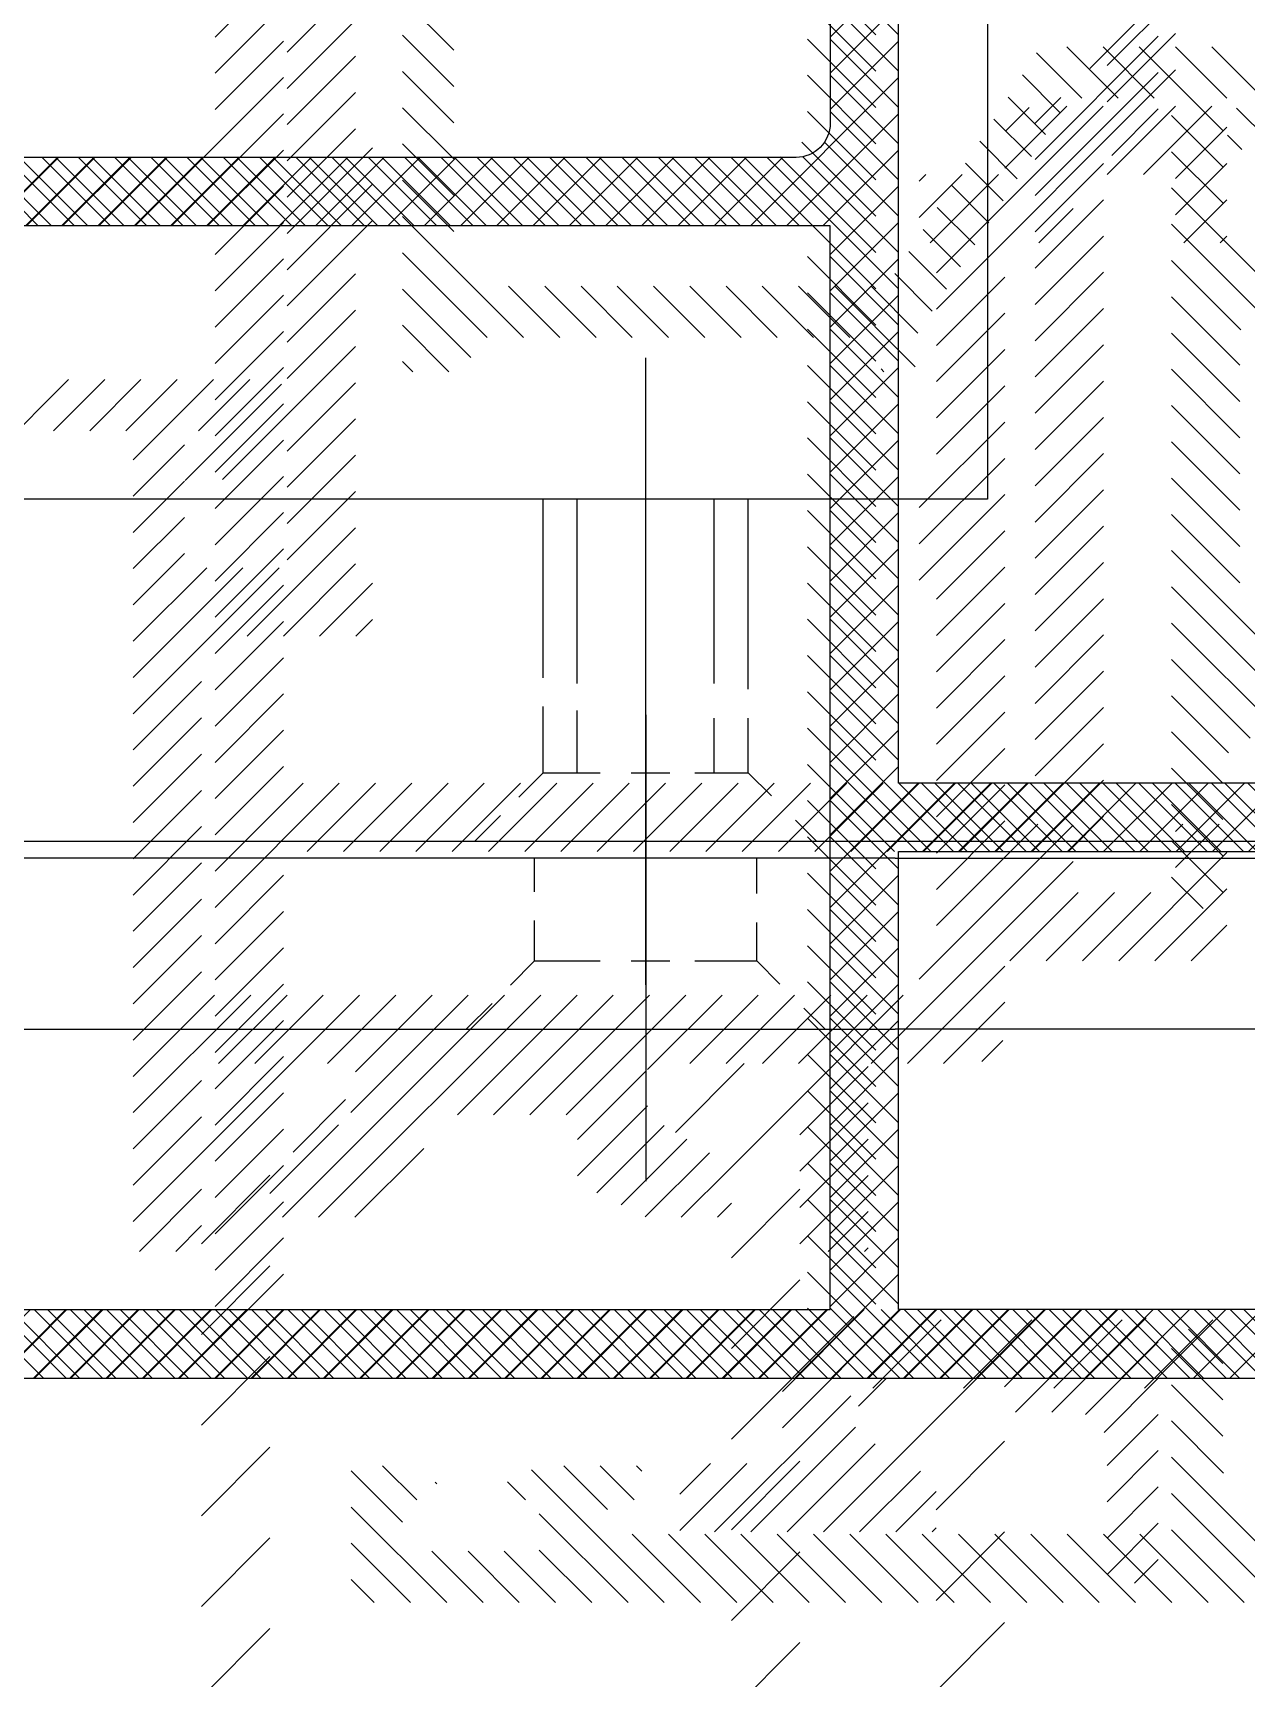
# Model space of a CAD drawing. Extents: x -0.04 to 2.29, y -0.5 to 2.03.
# Drawn here: x 1.37207 to 1.40757, y 0.10752 to 0.15564 of the extents above; entities that cross this region are included whole.
import ezdxf

# ---------------------------------------------------------------- set-up
doc = ezdxf.new("R2010")
doc.units = 0
doc.header["$LTSCALE"] = 0.1
for name, pattern in [('AUSGEZOGEN', [0]), ('USM-S25', [0]), ('USM-STRPUKLEIN', [0])]:
    doc.linetypes.add(name, pattern=pattern)
doc.layers.get('0').update_dxf_attribs({"linetype": 'AUSGEZOGEN'})
for name, color, linetype in [('AUSSEN25', 3, 'AUSGEZOGEN'), ('AUSSEN50', 1, 'AUSGEZOGEN'), ('SCHRAFF', 4, 'AUSGEZOGEN'), ('USM-SKLEIN25', 3, 'USM-S25'), ('USM-SPKLEIN25', 3, 'USM-STRPUKLEIN')]:
    doc.layers.add(name, color=color, linetype=linetype)

# ---------------------------------------------------------------- blocks, each defined once
blk = doc.blocks.new('*X')
at = {"color": 0}
for p, q in [((0.4876, 0.7495830624296157), (0.4920169375703842, 0.7539999999999999)), ((0.4876, 0.748522402257836), (0.4896000000000001, 0.7505224022578361)), ((0.4876, 0.7474617420860561), (0.4896000000000001, 0.7494617420860562)), ((0.4876, 0.7464010819142762), (0.4896000000000001, 0.7484010819142763)), ((0.4876, 0.7453404217424965), (0.4896000000000001, 0.7473404217424966)), ((0.4876, 0.7442797615707166), (0.48976698620726, 0.7464467477779767)), ((0.4876, 0.7432191013989368), (0.4904009161430584, 0.7460200175419952)), ((0.4876, 0.742158441227157), (0.491441558772843, 0.746)), ((0.4905022189446226, 0.7439999999999998), (0.4925022189446228, 0.746)), ((0.4915628791164025, 0.7439999999999998), (0.4935628791164026, 0.746)), ((0.4926235392881823, 0.7439999999999998), (0.4946235392881824, 0.7459999999999999)), ((0.4936841994599621, 0.7439999999999998), (0.4956841994599622, 0.7459999999999999)), ((0.4947448596317418, 0.7439999999999998), (0.496744859631742, 0.7459999999999999)), ((0.4958055198035217, 0.7439999999999998), (0.4978055198035218, 0.7459999999999999)), ((0.4968661799753015, 0.7439999999999998), (0.4988661799753016, 0.7459999999999999)), ((0.4979268401470813, 0.7439999999999998), (0.4999268401470814, 0.7459999999999999)), ((0.4989875003188611, 0.7439999999999997), (0.5009875003188613, 0.7459999999999999)), ((0.5000481604906409, 0.7439999999999997), (0.502048160490641, 0.7459999999999999)), ((0.5011088206624207, 0.7439999999999997), (0.5031088206624209, 0.7459999999999999)), ((0.5021694808342005, 0.7439999999999997), (0.5041694808342008, 0.7459999999999999)), ((0.5032301410059804, 0.7439999999999997), (0.5052301410059805, 0.7459999999999999)), ((0.5042908011777602, 0.7439999999999997), (0.5062908011777604, 0.7459999999999999)), ((0.50535146134954, 0.7439999999999997), (0.5073514613495401, 0.7459999999999999)), ((0.5064121215213198, 0.7439999999999997), (0.50841212152132, 0.7459999999999999)), ((0.5074727816930996, 0.7439999999999997), (0.5094727816930998, 0.7459999999999999)), ((0.5085334418648795, 0.7439999999999997), (0.5105334418648796, 0.7459999999999999)), ((0.5095941020366592, 0.7439999999999997), (0.5115941020366594, 0.7459999999999999)), ((0.5106547622084391, 0.7439999999999997), (0.5126547622084392, 0.7459999999999998)), ((0.5117154223802188, 0.7439999999999997), (0.5137154223802191, 0.7459999999999998)), ((0.5127760825519987, 0.7439999999999997), (0.5147760825519989, 0.7459999999999998)), ((0.4876, 0.7410977810553772), (0.4896000000000001, 0.7430977810553773)), ((0.4876, 0.7400371208835973), (0.4896000000000001, 0.7420371208835974)), ((0.4876, 0.7389764607118176), (0.4896000000000001, 0.7409764607118177)), ((0.4876, 0.7379158005400377), (0.4896000000000001, 0.7399158005400378)), ((0.4876, 0.7368551403682579), (0.4896000000000001, 0.7388551403682581)), ((0.4876, 0.7357944801964781), (0.4896000000000001, 0.7377944801964782)), ((0.4876, 0.7347338200246982), (0.4896000000000001, 0.7367338200246983)), ((0.4876, 0.7336731598529185), (0.4896000000000001, 0.7356731598529186)), ((0.4876, 0.7326124996811386), (0.4896000000000001, 0.7346124996811387)), ((0.4876, 0.7315518395093588), (0.4896000000000001, 0.7335518395093589)), ((0.4876, 0.730491179337579), (0.4896000000000001, 0.7324911793375791)), ((0.4876, 0.7294305191657992), (0.4896000000000001, 0.7314305191657993)), ((0.565, 0.7294023266258722), (0.5664999999999999, 0.7309023266258721)), ((0.4876, 0.7283698589940193), (0.4896000000000001, 0.7303698589940194)), ((0.5405421770095722, 0.7272183672428206), (0.542823809766751, 0.7294999999999995)), ((0.542384469938531, 0.7279999999999996), (0.5438844699385308, 0.7294999999999995)), ((0.5434451301103108, 0.7279999999999996), (0.5449451301103106, 0.7294999999999995)), ((0.5445057902820906, 0.7279999999999996), (0.5460057902820905, 0.7294999999999995)), ((0.5455664504538704, 0.7279999999999996), (0.5470664504538703, 0.7294999999999995)), ((0.565, 0.7283416664540924), (0.5664999999999999, 0.7298416664540922)), ((0.4859908011777604, 0.7256999999999999), (0.4896000000000001, 0.7293091988222397)), ((0.5466271106256503, 0.7279999999999996), (0.5479512475958964, 0.7293241369702458)), ((0.5472691277033421, 0.7275813569059116), (0.5483662885326799, 0.7286785177352494)), ((0.565, 0.7272810062823125), (0.5664999999999999, 0.7287810062823123)), ((0.4870514613495402, 0.7256999999999999), (0.4896000000000001, 0.7282485386504598)), ((0.5476841686401256, 0.7269357376709152), (0.5487813294694632, 0.728032898500253)), ((0.4753841994599622, 0.7256999999999999), (0.4773841994599623, 0.7277)), ((0.476444859631742, 0.7256999999999999), (0.4784448596317421, 0.7277)), ((0.4775055198035218, 0.7256999999999999), (0.4795055198035219, 0.7277)), ((0.4785661799753017, 0.7256999999999999), (0.4805661799753018, 0.7277)), ((0.4796268401470815, 0.7256999999999999), (0.4816268401470816, 0.7277000000000001)), ((0.4806875003188613, 0.7256999999999999), (0.4826875003188615, 0.7277000000000001)), ((0.4817481604906411, 0.7256999999999999), (0.4837481604906413, 0.7277000000000001)), ((0.4828088206624209, 0.7256999999999999), (0.4848088206624211, 0.7277000000000001)), ((0.4838694808342008, 0.7256999999999999), (0.485869480834201, 0.7277000000000001)), ((0.4849301410059806, 0.7256999999999999), (0.4869301410059808, 0.7277000000000002)), ((0.5411482685363035, 0.7267637985977722), (0.5420961174846328, 0.7277116475461014)), ((0.5425000000000001, 0.7270548698896889), (0.5434451301103113, 0.7280000000000001)), ((0.565, 0.7262203461105328), (0.5664999999999999, 0.7277203461105326)), ((0.4876000000000001, 0.7251878784786799), (0.4896000000000001, 0.7271878784786799)), ((0.5425000000000001, 0.7259942097179091), (0.544, 0.727494209717909)), ((0.5480992095769089, 0.7262901184359188), (0.5491963704062467, 0.7273872792652565)), ((0.5419451301103109, 0.7264999999999997), (0.5423612825275778, 0.7269161524172666)), ((0.5485142505136924, 0.7256444992009224), (0.54961141134303, 0.7267416600302601)), ((0.5650000000000001, 0.7251596859387529), (0.5664999999999999, 0.7266596859387527)), ((0.4876000000000001, 0.7241272183069002), (0.4896000000000001, 0.7261272183069002)), ((0.5425000000000001, 0.7249335495461293), (0.544, 0.7264335495461293)), ((0.5489292914504758, 0.724998879965926), (0.5500264522798135, 0.7260960407952637)), ((0.5406271106256506, 0.722), (0.544, 0.7253728893743494)), ((0.5493443323872592, 0.7243532607309296), (0.5504414932165969, 0.7254504215602673)), ((0.5650000000000001, 0.7240990257669732), (0.5664999999999999, 0.7255990257669729)), ((0.4876000000000001, 0.7230665581351203), (0.4896000000000001, 0.7250665581351203)), ((0.5497593733240427, 0.7237076414959333), (0.5508565341533803, 0.7248048023252709)), ((0.5415335434525709, 0.7218457726551404), (0.544, 0.7243122292025695)), ((0.5629616344048064, 0.7209999999999996), (0.5664999999999999, 0.7245383655951931)), ((0.4876000000000001, 0.7220058979633405), (0.4896000000000001, 0.7240058979633405)), ((0.550174414260826, 0.7230620222609369), (0.5512715750901637, 0.7241591830902745)), ((0.5419741844597756, 0.7212257534905653), (0.544, 0.7232515690307898)), ((0.5505894551976095, 0.7224164030259403), (0.5516866160269471, 0.7235135638552781)), ((0.5640222945765863, 0.7209999999999996), (0.5664999999999999, 0.7234777054234133)), ((0.4876000000000001, 0.7209452377915607), (0.4896000000000001, 0.7229452377915607)), ((0.5510044961343928, 0.721770783790944), (0.5521016569637305, 0.7228679446202816)), ((0.5514195370711763, 0.7211251645559476), (0.5527943725152283, 0.7224999999999997)), ((0.5515, 0.7201449673129915), (0.5538550326870081, 0.7224999999999997)), ((0.553415692858788, 0.7209999999999996), (0.554915692858788, 0.7224999999999996)), ((0.5544763530305679, 0.7209999999999996), (0.5559763530305678, 0.7224999999999996)), ((0.5555370132023476, 0.7209999999999996), (0.5570370132023476, 0.7224999999999996)), ((0.5565976733741275, 0.7209999999999996), (0.5580976733741274, 0.7224999999999996)), ((0.5576583335459073, 0.7209999999999996), (0.5591583335459072, 0.7224999999999996)), ((0.5587189937176871, 0.7209999999999996), (0.560218993717687, 0.7224999999999996)), ((0.5597796538894669, 0.7209999999999996), (0.5612796538894668, 0.7224999999999996)), ((0.5608403140612468, 0.7209999999999996), (0.5623403140612466, 0.7224999999999996)), ((0.5619009742330265, 0.7209999999999996), (0.5634009742330265, 0.7224999999999996)), ((0.5645, 0.7204170452516336), (0.5664999999999999, 0.7224170452516334)), ((0.4876000000000001, 0.7198845776197809), (0.4896000000000001, 0.7218845776197809)), ((0.5420000000000004, 0.7201909088590103), (0.544, 0.7221909088590099)), ((0.5651436149201459, 0.7199999999999996), (0.5664999999999999, 0.7213563850798537)), ((0.4876000000000001, 0.718823917448001), (0.4896000000000001, 0.720823917448001)), ((0.5420000000000004, 0.7191302486872304), (0.544, 0.7211302486872301)), ((0.5420000000000004, 0.7180695885154507), (0.544, 0.7200695885154503)), ((0.552415692858788, 0.7199999999999996), (0.5525, 0.7200843071412117)), ((0.5662042750919256, 0.7199999999999996), (0.5664999999999999, 0.7202957249080738)), ((0.4876000000000001, 0.7177632572762213), (0.4896000000000001, 0.7197632572762213)), ((0.5420000000000004, 0.7170089283436708), (0.544, 0.7190089283436705)), ((0.4876000000000001, 0.7167025971044414), (0.4896000000000001, 0.7187025971044414)), ((0.5420000000000004, 0.715948268171891), (0.5440000000000002, 0.7179482681718907)), ((0.4876000000000001, 0.7156419369326615), (0.4896000000000001, 0.7176419369326615)), ((0.4876000000000001, 0.7145812767608818), (0.4896000000000001, 0.7165812767608818)), ((0.5420000000000004, 0.7148876080001111), (0.5440000000000002, 0.7168876080001109)), ((0.4876000000000001, 0.7135206165891019), (0.4896000000000001, 0.7155206165891019)), ((0.5420000000000004, 0.7138269478283312), (0.5440000000000002, 0.715826947828331)), ((0.5395000000000002, 0.7102662876565514), (0.5440000000000002, 0.7147662876565513)), ((0.4876000000000001, 0.7124599564173221), (0.4896000000000001, 0.7144599564173221)), ((0.5395943725152287, 0.7093), (0.5440000000000002, 0.7137056274847714)), ((0.4865007037544578, 0.7103), (0.4896000000000001, 0.7133992962455423)), ((0.5406550326870085, 0.7093), (0.5440000000000002, 0.7126449673129917)), ((0.4748334418648798, 0.7103), (0.4768334418648798, 0.7123)), ((0.4758941020366596, 0.7103), (0.4778941020366596, 0.7123)), ((0.4769547622084394, 0.7103), (0.4789547622084395, 0.7123)), ((0.4780154223802193, 0.7103), (0.4800154223802193, 0.7123)), ((0.4790760825519991, 0.7103), (0.4810760825519991, 0.7123)), ((0.4801367427237789, 0.7103), (0.4821367427237789, 0.7123)), ((0.4811974028955587, 0.7103), (0.4831974028955587, 0.7123)), ((0.4822580630673385, 0.7103), (0.4842580630673385, 0.7123)), ((0.4833187232391183, 0.7103), (0.4853187232391184, 0.7123)), ((0.4843793834108982, 0.7103), (0.4863793834108982, 0.7123)), ((0.485440043582678, 0.7103), (0.487440043582678, 0.7123)), ((0.4875613639262377, 0.7103), (0.4896000000000001, 0.7123386360737625)), ((0.4886220240980175, 0.7103), (0.4906220240980175, 0.7123)), ((0.4896826842697973, 0.7103), (0.4916826842697973, 0.7123)), ((0.4907433444415771, 0.7103), (0.4927433444415771, 0.7123)), ((0.4918040046133569, 0.7103), (0.4938040046133569, 0.7123)), ((0.4928646647851367, 0.7103), (0.4948646647851368, 0.7123)), ((0.4939253249569166, 0.7103), (0.4959253249569166, 0.7123)), ((0.4949859851286964, 0.7103), (0.4969859851286964, 0.7123)), ((0.4960466453004762, 0.7103), (0.4980466453004763, 0.7123)), ((0.4971073054722561, 0.7103), (0.4991073054722561, 0.7123)), ((0.4981679656440359, 0.7103), (0.5001679656440359, 0.7123)), ((0.4992286258158157, 0.7103), (0.5012286258158157, 0.7123)), ((0.5002892859875955, 0.7103), (0.5022892859875956, 0.7123)), ((0.5013499461593753, 0.7103), (0.5033499461593753, 0.7123)), ((0.5024106063311552, 0.7103), (0.5044106063311552, 0.7123)), ((0.5034712665029349, 0.7103), (0.5054712665029351, 0.7123)), ((0.5045319266747148, 0.7103), (0.5065319266747148, 0.7123)), ((0.5055925868464947, 0.7103), (0.5075925868464947, 0.7123)), ((0.5066532470182744, 0.7103), (0.5086532470182744, 0.7123)), ((0.5077139071900543, 0.7103), (0.5097139071900543, 0.7123)), ((0.508774567361834, 0.7103), (0.5107745673618341, 0.7123)), ((0.5098352275336139, 0.7103), (0.511835227533614, 0.7123)), ((0.5108958877053937, 0.7103), (0.5128958877053937, 0.7123000000000002)), ((0.5119565478771735, 0.7103), (0.5139565478771736, 0.7123000000000002)), ((0.5416962472936661, 0.7092805544348777), (0.5440000000000002, 0.7115843071412118)), ((0.5423316512809053, 0.7088552982503372), (0.5440000000000002, 0.7105236469694319)), ((0.5425000000000002, 0.7079629867976522), (0.5440000000000002, 0.7094629867976522)), ((0.5425000000000002, 0.7069023266258724), (0.5440000000000002, 0.7084023266258723)), ((0.5425000000000002, 0.7058416664540926), (0.5440000000000002, 0.7073416664540926)), ((0.5425000000000002, 0.7047810062823128), (0.5440000000000002, 0.7062810062823127)), ((0.5430796538894671, 0.7042999999999999), (0.5440000000000002, 0.7052203461105329)), ((0.5425000000000002, 0.690992424049175), (0.5435075759508251, 0.6920000000000001)), ((0.5425000000000002, 0.6899317638773953), (0.5440000000000002, 0.6914317638773952)), ((0.5425000000000002, 0.6888711037056154), (0.5440000000000002, 0.6903711037056154)), ((0.5424771901229756, 0.6877876336568111), (0.5440000000000002, 0.6893104435338356)), ((0.5397502166379443, 0.6839999999999999), (0.5440000000000002, 0.6882497833620558)), ((0.5588420997299811, 0.6839999999999999), (0.5627280664866542, 0.687885966756673)), ((0.5595000000000002, 0.6878398807853584), (0.5596601192146416, 0.688)), ((0.5597207793864215, 0.6869999999999999), (0.5607207793864215, 0.688)), ((0.5605000000000001, 0.6867185604417987), (0.5617814395582014, 0.688)), ((0.5660847404171004, 0.6869999999999999), (0.5670847404171004, 0.688)), ((0.5665000000000001, 0.6863545994111198), (0.5680000000000001, 0.6878545994111198)), ((0.5408108768097242, 0.6839999999999999), (0.5440000000000002, 0.6871891231902759)), ((0.562902759901761, 0.6869999999999999), (0.5634351732678406, 0.6875324133660796)), ((0.5655000000000002, 0.6874759197546796), (0.5655481604906408, 0.6875240802453202)), ((0.56520606076066, 0.6839999999999999), (0.5680000000000001, 0.68679393923934)), ((0.559902759901761, 0.6839999999999999), (0.5625000000000001, 0.6865972400982392)), ((0.5418715369815039, 0.6839999999999999), (0.5440000000000002, 0.6861284630184962)), ((0.5429321971532838, 0.6839999999999999), (0.5449321971532838, 0.6859999999999999)), ((0.5439928573250636, 0.6839999999999999), (0.5459928573250636, 0.6859999999999999)), ((0.5450535174968434, 0.6839999999999999), (0.5470535174968434, 0.6859999999999999)), ((0.5461141776686232, 0.6839999999999999), (0.5481141776686232, 0.6859999999999999)), ((0.5471748378404031, 0.6839999999999999), (0.5491748378404031, 0.6859999999999999)), ((0.5482354980121829, 0.6839999999999999), (0.5502354980121829, 0.6859999999999999)), ((0.5492961581839627, 0.6839999999999999), (0.5512961581839627, 0.6859999999999999)), ((0.5503568183557426, 0.6839999999999999), (0.5523568183557426, 0.6859999999999999)), ((0.5514174785275223, 0.6839999999999999), (0.5534174785275223, 0.6859999999999999)), ((0.5524781386993022, 0.6839999999999999), (0.5544781386993022, 0.6859999999999999)), ((0.553538798871082, 0.6839999999999999), (0.555538798871082, 0.6859999999999999)), ((0.5545994590428618, 0.6839999999999999), (0.5565994590428618, 0.6859999999999999)), ((0.5556601192146416, 0.6839999999999999), (0.5576601192146416, 0.6859999999999999)), ((0.5567207793864215, 0.6839999999999999), (0.5587207793864215, 0.6859999999999999)), ((0.5577814395582013, 0.6839999999999999), (0.5597814395582013, 0.6859999999999999)), ((0.5662667209324399, 0.6839999999999999), (0.5680000000000001, 0.6857332790675602)), ((0.5609634200735407, 0.6839999999999999), (0.5625000000000001, 0.6855365799264593)), ((0.5620240802453206, 0.6839999999999999), (0.5635240802453206, 0.6855)), ((0.5630847404171004, 0.6839999999999999), (0.5645847404171005, 0.6855)), ((0.5641454005888802, 0.6839999999999999), (0.5656454005888802, 0.6855)), ((0.5673273811042197, 0.6839999999999999), (0.5680000000000001, 0.6846726188957803)), ((1.3774, 0.1555194821096459), (1.3794, 0.1575194821096459)), ((1.281500000000001, 0.1550788975698304), (1.283500000000001, 0.1570788975698305)), ((1.305500000000001, 0.1546837136188943), (1.307500000000001, 0.1566837136188944)), ((1.3774, 0.1544588219378661), (1.3794, 0.1564588219378661)), ((1.403, 0.1546029778151504), (1.405, 0.1566029778151505)), ((1.281500000000001, 0.1540182373980505), (1.283500000000001, 0.1560182373980507)), ((1.305500000000001, 0.1536230534471145), (1.307500000000001, 0.1556230534471145)), ((1.4014, 0.1519423176433705), (1.405, 0.1555423176433706)), ((1.281500000000001, 0.1529575772262707), (1.283500000000001, 0.1549575772262708)), ((1.3774, 0.1533981617660862), (1.3794, 0.1553981617660862)), ((1.300500000000001, 0.1475623932753347), (1.307500000000001, 0.1545623932753346)), ((1.4014, 0.1508816574715908), (1.405, 0.1544816574715909)), ((1.375062498405694, 0.1499999999999999), (1.3794, 0.1543375015943064)), ((1.281500000000001, 0.1518969170544908), (1.283500000000001, 0.1538969170544909)), ((1.300500000000001, 0.1486230534471146), (1.305376946552886, 0.1534999999999999)), ((1.302500000000001, 0.1516837136188945), (1.304316286381106, 0.1534999999999999)), ((1.305498266896446, 0.1514999999999999), (1.307500000000001, 0.1535017331035548)), ((1.306558927068225, 0.1514999999999999), (1.308558927068225, 0.1534999999999999)), ((1.4014, 0.1530029778151503), (1.402144766663544, 0.1537477444786947)), ((1.302541831755076, 0.1527862055457492), (1.303213794454251, 0.153458168244925)), ((1.376123158577473, 0.1499999999999999), (1.3794, 0.1532768414225267)), ((1.403638670266919, 0.1520596675667296), (1.405, 0.1534209972998111)), ((1.281500000000001, 0.1508362568827111), (1.283500000000001, 0.1528362568827112)), ((1.307500000000001, 0.1513804127599953), (1.309000000000001, 0.1528804127599953)), ((1.281500000000001, 0.1497755967109312), (1.284000000000001, 0.1522755967109313)), ((1.377183818749253, 0.1499999999999999), (1.3794, 0.1522161812507468)), ((1.307500000000001, 0.1503197525882154), (1.309000000000001, 0.1518197525882154)), ((1.352788634798317, 0.1499999999999997), (1.354788634798317, 0.1519999999999999)), ((1.353849294970097, 0.1499999999999997), (1.355849294970097, 0.1519999999999999)), ((1.354909955141877, 0.1499999999999997), (1.356909955141877, 0.1519999999999999)), ((1.355970615313657, 0.1499999999999997), (1.357970615313657, 0.1519999999999999)), ((1.357031275485437, 0.1499999999999997), (1.359031275485437, 0.1519999999999999)), ((1.358091935657216, 0.1499999999999998), (1.360091935657217, 0.1519999999999999)), ((1.359152595828996, 0.1499999999999998), (1.361152595828996, 0.1519999999999999)), ((1.360213256000776, 0.1499999999999998), (1.362213256000776, 0.1519999999999999)), ((1.361273916172556, 0.1499999999999998), (1.363273916172556, 0.1519999999999999)), ((1.362334576344336, 0.1499999999999998), (1.364334576344336, 0.1519999999999999)), ((1.363395236516115, 0.1499999999999998), (1.365395236516115, 0.1519999999999999)), ((1.364455896687895, 0.1499999999999998), (1.366455896687895, 0.152)), ((1.365516556859675, 0.1499999999999998), (1.367516556859675, 0.152)), ((1.366577217031455, 0.1499999999999998), (1.368577217031455, 0.152)), ((1.367637877203235, 0.1499999999999998), (1.369637877203235, 0.152)), ((1.368698537375014, 0.1499999999999998), (1.370698537375015, 0.152)), ((1.369759197546794, 0.1499999999999999), (1.371759197546795, 0.152)), ((1.370819857718574, 0.1499999999999999), (1.372819857718574, 0.152)), ((1.371880517890354, 0.1499999999999999), (1.373880517890354, 0.152)), ((1.372941178062134, 0.1499999999999999), (1.374941178062134, 0.152)), ((1.374001838233914, 0.1499999999999999), (1.376001838233914, 0.152)), ((1.4014, 0.1498209972998109), (1.4034, 0.1518209972998109)), ((1.281500000000001, 0.1487149365391514), (1.284000000000001, 0.1512149365391514)), ((1.300000000000001, 0.1502443737906743), (1.301255626209326, 0.1514999999999999)), ((1.300000000000001, 0.1513050339624541), (1.300194966037546, 0.1514999999999999)), ((1.300316286381106, 0.1494999999999999), (1.302316286381106, 0.1514999999999999)), ((1.3774, 0.149155521078967), (1.3794, 0.1511555210789669)), ((1.307740907583565, 0.1494999999999999), (1.309000000000001, 0.1507590924164356)), ((1.4014, 0.1487603371280311), (1.4034, 0.1507603371280311)), ((1.281500000000001, 0.1476542763673715), (1.284000000000001, 0.1501542763673716)), ((1.303498266896446, 0.1494999999999999), (1.304500000000001, 0.1505017331035549)), ((1.308801567755345, 0.1494999999999999), (1.309000000000001, 0.1496984322446559)), ((1.3774, 0.1480948609071873), (1.3794, 0.1500948609071872)), ((1.4014, 0.1476996769562512), (1.4034, 0.1496996769562512)), ((1.3774, 0.1470342007354074), (1.3794, 0.1490342007354074)), ((1.281500000000001, 0.1465936161955918), (1.283500000000001, 0.1485936161955918)), ((1.300500000000001, 0.1465017331035549), (1.302500000000001, 0.1485017331035549)), ((1.4014, 0.1466390167844715), (1.4034, 0.1486390167844715)), ((1.3774, 0.1459735405636275), (1.3794, 0.1479735405636275)), ((1.281500000000001, 0.1455329560238119), (1.283500000000001, 0.1475329560238119)), ((1.300500000000001, 0.1454410729317752), (1.302500000000001, 0.1474410729317752)), ((1.4014, 0.1455783566126916), (1.4034, 0.1475783566126917)), ((1.3774, 0.1449128803918477), (1.3794, 0.1469128803918477)), ((1.281500000000001, 0.1444722958520321), (1.283500000000001, 0.1464722958520321)), ((1.300500000000001, 0.1443804127599953), (1.302500000000001, 0.1463804127599953)), ((1.4014, 0.1445176964409118), (1.4034, 0.1465176964409118)), ((1.3774, 0.143852220220068), (1.3794, 0.1458522202200679)), ((1.2685, 0.1388969170544902), (1.275103082945509, 0.1454999999999994)), ((1.274663743117289, 0.1439999999999995), (1.276163743117289, 0.1454999999999994)), ((1.275724403289069, 0.1439999999999995), (1.277224403289069, 0.1454999999999994)), ((1.276785063460849, 0.1439999999999995), (1.278285063460849, 0.1454999999999994)), ((1.277845723632629, 0.1439999999999995), (1.279345723632629, 0.1454999999999994)), ((1.278516478011905, 0.1425494340357167), (1.281336691175785, 0.1453696471995961)), ((1.278906383804408, 0.1439999999999995), (1.280406383804408, 0.1454999999999994)), ((1.281500000000001, 0.1434116356802524), (1.283500000000001, 0.1454116356802523)), ((1.300500000000001, 0.1433197525882154), (1.302500000000001, 0.1453197525882154)), ((1.4014, 0.1434570362691319), (1.4034, 0.145457036269132)), ((1.279610816591873, 0.1425831124439044), (1.2815, 0.1444722958520312)), ((1.3774, 0.1427915600482881), (1.3794, 0.1447915600482881)), ((1.4014, 0.1423963760973522), (1.4034, 0.1443963760973522)), ((1.277000000000001, 0.1431542763673716), (1.277845723632629, 0.1440000000000003)), ((1.281500000000001, 0.1423509755084725), (1.283500000000001, 0.1443509755084725)), ((1.300000000000001, 0.1417590924164356), (1.302500000000001, 0.1442590924164356)), ((1.277000000000001, 0.1420936161955919), (1.278500000000001, 0.1435936161955917)), ((1.3774, 0.1417308998765082), (1.3794, 0.1437308998765082)), ((1.281500000000001, 0.1412903153366926), (1.283500000000001, 0.1432903153366926)), ((1.300000000000001, 0.1406984322446559), (1.302500000000001, 0.1431984322446559)), ((1.4014, 0.1413357159255723), (1.4034, 0.1433357159255724)), ((1.277000000000001, 0.141032956023812), (1.278500000000001, 0.1425329560238118)), ((1.3774, 0.1406702397047284), (1.3794, 0.1426702397047284)), ((1.281500000000001, 0.1402296551649128), (1.283500000000001, 0.1422296551649128)), ((1.300000000000001, 0.139637772072876), (1.302500000000001, 0.142137772072876)), ((1.4014, 0.1402750557537925), (1.4034, 0.1422750557537925)), ((1.277000000000001, 0.1399722958520322), (1.278500000000001, 0.141472295852032)), ((1.3774, 0.1396095795329487), (1.3794, 0.1416095795329487)), ((1.280331005006868, 0.1380000000000003), (1.283500000000001, 0.1411689949931331)), ((1.300500000000001, 0.1390771119010961), (1.302500000000001, 0.1410771119010961)), ((1.4014, 0.1392143955820126), (1.4034, 0.1412143955820127)), ((1.3774, 0.1385489193611688), (1.3794, 0.1405489193611688)), ((1.277000000000001, 0.1389116356802524), (1.278500000000001, 0.1404116356802523)), ((1.281391665178648, 0.1380000000000002), (1.283500000000001, 0.1401083348213532)), ((1.4014, 0.1381537354102329), (1.4034, 0.140153735410233)), ((1.277000000000001, 0.1357296551649128), (1.281270344835088, 0.1400000000000002)), ((1.277000000000001, 0.1367903153366927), (1.280209684663308, 0.1400000000000002)), ((1.277000000000001, 0.1378509755084726), (1.279149024491528, 0.1400000000000002)), ((1.282452325350428, 0.1380000000000002), (1.284000000000001, 0.1395476746495735)), ((1.300500000000001, 0.1380164517293163), (1.302500000000001, 0.1400164517293163)), ((1.3774, 0.137488259189389), (1.3794, 0.139488259189389)), ((1.4014, 0.137093075238453), (1.4034, 0.1390930752384531)), ((1.300500000000001, 0.1369557915575366), (1.302500000000001, 0.1389557915575366)), ((1.283512985522207, 0.1380000000000002), (1.284000000000001, 0.1384870144777936)), ((1.3774, 0.1364275990176091), (1.3794, 0.1384275990176091)), ((1.300500000000001, 0.1358951313857567), (1.302500000000001, 0.1378951313857567)), ((1.4014, 0.1360324150666732), (1.4034, 0.1380324150666732)), ((1.3774, 0.1353669388458294), (1.3794, 0.1373669388458294)), ((1.277000000000001, 0.1346689949931331), (1.279, 0.1366689949931328)), ((1.300500000000001, 0.1348344712139768), (1.302500000000001, 0.1368344712139768)), ((1.4014, 0.1349717548948933), (1.4034, 0.1369717548948934)), ((1.3774, 0.1343062786740495), (1.3794, 0.1363062786740495)), ((1.300500000000001, 0.133773811042197), (1.302500000000001, 0.135773811042197)), ((1.4014, 0.1339110947231136), (1.4034, 0.1359110947231137)), ((1.277000000000001, 0.1336083348213532), (1.279000000000001, 0.135608334821353)), ((1.3774, 0.1332456185022697), (1.3794, 0.1352456185022697)), ((1.400249565448666, 0.1316999999999999), (1.4034, 0.1348504345513338)), ((1.277000000000001, 0.1325476746495734), (1.279000000000001, 0.1345476746495732)), ((1.300500000000001, 0.1327131508704173), (1.302500000000001, 0.1347131508704173)), ((1.3774, 0.1321849583304898), (1.3794, 0.1341849583304898)), ((1.401310225620446, 0.1316999999999999), (1.4034, 0.1337897743795539)), ((1.277000000000001, 0.1314870144777935), (1.279000000000001, 0.1334870144777933)), ((1.300500000000001, 0.1316524906986374), (1.302500000000001, 0.1336524906986374)), ((1.3774, 0.1311242981587101), (1.37997570184129, 0.1337000000000002)), ((1.3774, 0.1300636379869302), (1.38103636201307, 0.1337000000000002)), ((1.38009702218485, 0.1316999999999999), (1.38209702218485, 0.1337000000000002)), ((1.38115768235663, 0.1316999999999999), (1.38315768235663, 0.1337000000000002)), ((1.382218342528409, 0.1316999999999999), (1.38421834252841, 0.1337000000000002)), ((1.383279002700189, 0.1316999999999999), (1.385279002700189, 0.1337000000000002)), ((1.384339662871969, 0.1316999999999999), (1.386339662871969, 0.1337000000000001)), ((1.385400323043749, 0.1316999999999999), (1.387400323043749, 0.1337000000000001)), ((1.386460983215529, 0.1316999999999999), (1.388460983215529, 0.1337000000000001)), ((1.387521643387309, 0.1316999999999999), (1.389521643387309, 0.1337)), ((1.388582303559088, 0.1316999999999999), (1.390582303559089, 0.1337)), ((1.389642963730868, 0.1316999999999999), (1.391642963730868, 0.1337)), ((1.390703623902648, 0.1316999999999999), (1.392703623902648, 0.1337)), ((1.391764284074428, 0.1316999999999999), (1.393764284074428, 0.1337)), ((1.392824944246208, 0.1316999999999999), (1.394824944246208, 0.1337)), ((1.393885604417987, 0.1316999999999999), (1.395885604417987, 0.1336999999999999)), ((1.394946264589767, 0.1316999999999999), (1.396946264589767, 0.1336999999999999)), ((1.396006924761547, 0.1316999999999999), (1.398006924761547, 0.1336999999999999)), ((1.397067584933327, 0.1316999999999999), (1.399067584933327, 0.1336999999999998)), ((1.398128245105107, 0.1316999999999999), (1.400128245105107, 0.1336999999999998)), ((1.399188905276886, 0.1316999999999999), (1.401188905276886, 0.1336999999999998)), ((1.277000000000001, 0.1304263543060138), (1.279000000000001, 0.1324263543060137)), ((1.300000000000001, 0.1279705101832982), (1.3045, 0.1324705101832978)), ((1.300500000000001, 0.1305918305268576), (1.302500000000001, 0.1325918305268576)), ((1.300500000000001, 0.1295311703550777), (1.303468829644923, 0.1324999999999999)), ((1.307500000000001, 0.1322885296679582), (1.307711470332042, 0.1324999999999999)), ((1.307500000000001, 0.1312278694961785), (1.308772130503822, 0.1324999999999999)), ((1.402370885792226, 0.1316999999999999), (1.4034, 0.1327291142077741)), ((1.277000000000001, 0.1293656941342339), (1.279000000000001, 0.1313656941342339)), ((1.298590149988482, 0.1254999999999999), (1.3045, 0.131409850011518)), ((1.305832790675602, 0.1284999999999999), (1.309, 0.1316672093243985)), ((1.3774, 0.1290029778151504), (1.3794, 0.1310029778151502)), ((1.302650810160262, 0.1284999999999999), (1.304650810160262, 0.1304999999999999)), ((1.303711470332042, 0.1284999999999999), (1.305711470332042, 0.1304999999999999)), ((1.304772130503822, 0.1284999999999999), (1.306772130503822, 0.1304999999999999)), ((1.306893450847382, 0.1284999999999999), (1.309, 0.1306065491526186)), ((1.277000000000001, 0.128305033962454), (1.279000000000001, 0.1303050339624541)), ((1.3774, 0.1279423176433705), (1.3794, 0.1299423176433704)), ((1.307954111019161, 0.1284999999999999), (1.309, 0.1295458889808388)), ((1.277000000000001, 0.1272443737906742), (1.279000000000001, 0.1292443737906743)), ((1.3774, 0.1268816574715908), (1.3794, 0.1288816574715907)), ((1.277000000000001, 0.1261837136188945), (1.279000000000001, 0.1281837136188946)), ((1.299650810160262, 0.1254999999999999), (1.3025, 0.128349189839738)), ((1.3774, 0.1258209972998109), (1.3794, 0.1278209972998108)), ((1.277000000000001, 0.1240623932753347), (1.280437606724666, 0.1274999999999999)), ((1.277000000000001, 0.1251230534471146), (1.279376946552886, 0.1274999999999999)), ((1.279498266896446, 0.1254999999999999), (1.281498266896446, 0.1274999999999999)), ((1.280558927068225, 0.1254999999999999), (1.282558927068225, 0.1274999999999999)), ((1.281362227927125, 0.121), (1.287862227927125, 0.1274999999999999)), ((1.281619587240005, 0.1254999999999999), (1.283619587240005, 0.1274999999999999)), ((1.282422888098905, 0.121), (1.288922888098904, 0.1274999999999999)), ((1.282680247411785, 0.1254999999999999), (1.284680247411785, 0.1274999999999999)), ((1.283363627283216, 0.1240620595278715), (1.286801567755345, 0.1274999999999999)), ((1.283500000000001, 0.1252590924164354), (1.285740907583565, 0.1274999999999999)), ((1.286483548270684, 0.124), (1.289983548270684, 0.1274999999999999)), ((1.287544208442464, 0.124), (1.291044208442464, 0.1274999999999999)), ((1.288604868614244, 0.124), (1.292104868614244, 0.1274999999999999)), ((1.289665528786024, 0.124), (1.293165528786024, 0.1274999999999999)), ((1.292226188957804, 0.1254999999999999), (1.294226188957804, 0.1274999999999999)), ((1.293286849129583, 0.1254999999999999), (1.295286849129583, 0.1274999999999999)), ((1.294347509301363, 0.1254999999999999), (1.296347509301363, 0.1274999999999999)), ((1.295408169473143, 0.1254999999999999), (1.297408169473143, 0.1274999999999999)), ((1.296468829644923, 0.1254999999999999), (1.298468829644923, 0.1274999999999999)), ((1.2965, 0.1244705101832978), (1.299529489816702, 0.1274999999999999)), ((1.300711470332042, 0.1254999999999999), (1.3025, 0.1272885296679581)), ((1.3774, 0.1247603371280311), (1.3794, 0.1267603371280309)), ((1.301827162362015, 0.1255550318581929), (1.302444968141808, 0.1261728376379856)), ((1.3774, 0.1236996769562512), (1.3794, 0.1256996769562511)), ((1.279000000000001, 0.1228804127599952), (1.281619587240005, 0.1254999999999999)), ((1.29, 0.1232738110421969), (1.292, 0.1252738110421968)), ((1.292048232331136, 0.125322043373332), (1.292226188957804, 0.1254999999999999)), ((1.292861149617033, 0.1234833102297804), (1.294877839387253, 0.1254999999999999)), ((1.2965, 0.1234098500115179), (1.2985, 0.1254098500115179)), ((1.277000000000001, 0.1230017331035548), (1.279000000000001, 0.1250017331035548)), ((1.3774, 0.1226390167844715), (1.3794, 0.1246390167844714)), ((1.281678094173637, 0.1229068565041819), (1.283213248852084, 0.1244420111826295)), ((1.29, 0.1222131508704172), (1.292047742742482, 0.124260893612899)), ((1.2945, 0.1224705101832979), (1.2965, 0.1244705101832977)), ((1.2965, 0.1223491898397381), (1.2985, 0.124349189839738)), ((1.277000000000001, 0.1219410729317751), (1.279000000000001, 0.123941072931775)), ((1.281000000000001, 0.1216984322446558), (1.283003919388361, 0.1237023516330162)), ((1.290565006200909, 0.1217174968995458), (1.292529693313352, 0.123682184011989)), ((1.291272112982096, 0.1213639435089525), (1.293192605920715, 0.1232844364475716)), ((1.2965, 0.1212885296679582), (1.2985, 0.1232885296679582)), ((1.3774, 0.1215783566126917), (1.3794, 0.1235783566126915)), ((1.277000000000001, 0.1208804127599953), (1.279000000000001, 0.1228804127599952)), ((1.283483548270684, 0.121), (1.285500000000001, 0.1230164517293162)), ((1.291979219763282, 0.1210103901183592), (1.293855518528077, 0.1228866888831541)), ((1.279000000000001, 0.1202287623305457), (1.281, 0.1222287623305456)), ((1.293029489816703, 0.121), (1.2945, 0.1224705101832978)), ((1.2965, 0.1202278694961785), (1.2985, 0.1222278694961784)), ((1.3774, 0.1205176964409118), (1.3794, 0.1225176964409117)), ((1.277180247411785, 0.1199999999999999), (1.279000000000001, 0.1218197525882153)), ((1.2945, 0.1198188597538484), (1.2965, 0.1218188597538482)), ((1.294090149988482, 0.121), (1.2945, 0.1214098500115179)), ((1.3774, 0.1194570362691319), (1.3794, 0.1214570362691318)), ((1.297332790675602, 0.1199999999999999), (1.2985, 0.1211672093243986)), ((1.278240907583565, 0.1199999999999999), (1.279000000000001, 0.1207590924164355)), ((1.3774, 0.1183963760973522), (1.3794, 0.1203963760973521)), ((1.298393450847382, 0.1199999999999999), (1.2985, 0.1201065491526187)), ((1.279000000000001, 0.1175771119010962), (1.281, 0.1195771119010961)), ((1.376364284074428, 0.1163), (1.3794, 0.1193357159255722)), ((1.2945, 0.1171672093243988), (1.2965, 0.1191672093243986)), ((1.2945, 0.1145155588949493), (1.298087552884041, 0.1181031117789897)), ((1.298636091534501, 0.116), (1.300636091534501, 0.118)), ((1.30128774196395, 0.116), (1.30328774196395, 0.118)), ((1.3039393923934, 0.116), (1.3059393923934, 0.118)), ((1.306591042822849, 0.116), (1.308591042822849, 0.118)), ((1.353029760295272, 0.1163), (1.355029760295272, 0.1183000000000001)), ((1.354090420467051, 0.1163), (1.356090420467052, 0.1183000000000001)), ((1.355151080638831, 0.1163), (1.357151080638831, 0.1183000000000001)), ((1.356211740810611, 0.1163), (1.358211740810611, 0.1183000000000001)), ((1.357272400982391, 0.1163), (1.359272400982391, 0.1183000000000001)), ((1.358333061154171, 0.1163), (1.360333061154171, 0.1183000000000001)), ((1.359393721325951, 0.1163), (1.361393721325951, 0.1183000000000001)), ((1.360454381497731, 0.1163), (1.362454381497731, 0.1183000000000001)), ((1.36151504166951, 0.1163), (1.36351504166951, 0.1183000000000001)), ((1.36257570184129, 0.1163), (1.36457570184129, 0.1183000000000001)), ((1.36363636201307, 0.1163), (1.36563636201307, 0.1183000000000001)), ((1.36469702218485, 0.1163), (1.36669702218485, 0.1183000000000001)), ((1.36575768235663, 0.1163), (1.36775768235663, 0.1183000000000001)), ((1.36681834252841, 0.1163), (1.36881834252841, 0.1183000000000001)), ((1.367879002700189, 0.1163), (1.369879002700189, 0.1183000000000001)), ((1.368939662871969, 0.1163), (1.370939662871969, 0.1183000000000001)), ((1.370000323043749, 0.1163), (1.372000323043749, 0.1183000000000001)), ((1.371060983215529, 0.1163), (1.373060983215529, 0.1183000000000001)), ((1.372121643387308, 0.1163), (1.374121643387308, 0.1183000000000001)), ((1.373182303559088, 0.1163), (1.375182303559088, 0.1183000000000001)), ((1.374242963730868, 0.1163), (1.376242963730868, 0.1183000000000001)), ((1.375303623902648, 0.1163), (1.377303623902648, 0.1183000000000001)), ((1.377424944246208, 0.1163), (1.379424944246208, 0.1183000000000001)), ((1.378485604417988, 0.1163), (1.380485604417988, 0.1183000000000001)), ((1.379546264589767, 0.1163), (1.381546264589767, 0.1183000000000001)), ((1.380606924761547, 0.1163), (1.382606924761547, 0.1183000000000001)), ((1.381667584933327, 0.1163), (1.383667584933327, 0.1183000000000001)), ((1.382728245105107, 0.1163), (1.384728245105107, 0.1183000000000001)), ((1.383788905276887, 0.1163), (1.385788905276887, 0.1183000000000001)), ((1.384849565448666, 0.1163), (1.386849565448666, 0.1183000000000001)), ((1.385910225620446, 0.1163), (1.387910225620446, 0.1183000000000001)), ((1.386970885792226, 0.1163), (1.388970885792226, 0.1183000000000001)), ((1.388031545964006, 0.1163), (1.390031545964006, 0.1183000000000001)), ((1.389092206135786, 0.1163), (1.391092206135786, 0.1183000000000001)), ((1.390152866307566, 0.1163), (1.392152866307566, 0.1183000000000001)), ((1.391213526479345, 0.1163), (1.393213526479345, 0.1183000000000001)), ((1.392274186651125, 0.1163), (1.394274186651125, 0.1183000000000001)), ((1.393334846822905, 0.1163), (1.395334846822905, 0.1183000000000001)), ((1.394, 0.1159044930053154), (1.396395506994685, 0.1183000000000001)), ((1.394, 0.1148438328335357), (1.397456167166464, 0.1183000000000001)), ((1.396516827338244, 0.1163), (1.398516827338244, 0.1183000000000001)), ((1.397577487510024, 0.1163), (1.399577487510024, 0.1183000000000001)), ((1.398638147681804, 0.1163), (1.400638147681804, 0.1183000000000001)), ((1.399698807853584, 0.1163), (1.401698807853584, 0.1183000000000001)), ((1.4005, 0.1160405319746366), (1.402759468025364, 0.1183000000000001)), ((1.400820128197144, 0.1153), (1.403820128197144, 0.1183000000000001)), ((1.401880788368923, 0.1153), (1.404644984240307, 0.1180641958713832)), ((1.279000000000001, 0.1149254614716466), (1.281, 0.1169254614716464)), ((1.402870343441106, 0.1152288949004031), (1.404998378192265, 0.1173569296515619)), ((1.396223294912899, 0.1154761374887642), (1.397047157424134, 0.1163)), ((1.39737425490849, 0.1139754470549063), (1.399698807853584, 0.1163)), ((1.403412092713885, 0.1147099840014017), (1.405, 0.1162978912875173)), ((1.392016827338245, 0.1118000000000001), (1.396, 0.1157831726617559)), ((1.4035, 0.1137372311157374), (1.405, 0.1152372311157374)), ((1.393077487510024, 0.1118000000000001), (1.396137544681593, 0.1148600571715691)), ((1.279000000000001, 0.1122738110421971), (1.281, 0.1142738110421969)), ((1.394138147681804, 0.1118000000000001), (1.396711342301128, 0.1143731946193237)), ((1.3985, 0.112449541716967), (1.4005, 0.114449541716967)), ((1.4035, 0.1126765709439576), (1.405, 0.1141765709439575)), ((1.2945, 0.1118639084654998), (1.2965, 0.1138639084654996)), ((1.391, 0.1129044930053155), (1.391895506994685, 0.1138000000000001)), ((1.391, 0.1118438328335358), (1.392956167166465, 0.1138000000000001)), ((1.395198807853584, 0.1118000000000001), (1.39737425490849, 0.1139754470549063)), ((1.396259468025364, 0.1118000000000001), (1.398037167515853, 0.1135776994904888)), ((1.4035, 0.1116159107721779), (1.405, 0.1131159107721778)), ((1.397320128197144, 0.1118000000000001), (1.3985, 0.1129798718028568)), ((1.398380788368923, 0.1118000000000001), (1.3985, 0.1119192116310769)), ((1.3985, 0.1097978912875173), (1.4005, 0.1117978912875174)), ((1.4035, 0.110555250600398), (1.405, 0.112055250600398)), ((1.279000000000001, 0.1096221606127476), (1.281, 0.1116221606127474)), ((1.2945, 0.1092122580360501), (1.2965, 0.1112122580360499)), ((1.404305409571382, 0.1103), (1.405, 0.1109945904286181)), ((1.279000000000001, 0.1069705101832979), (1.281, 0.1089705101832978)), ((1.3985, 0.1071462408580678), (1.4005, 0.1091462408580679)), ((1.2945, 0.1065606076066006), (1.2965, 0.1085606076066004))]:
    blk.add_line(p, q, dxfattribs=at)

msp = doc.modelspace()

# ---------------------------------------------------------------- linework, layer by layer
at = {"layer": 'AUSSEN25', "color": 0}
for p, q in [((1.386293114727211, 0.1332931147272104), (1.387, 0.134)), ((1.387, 0.134), (1.388672078522929, 0.134)), ((1.38957493655227, 0.134), (1.390703509088947, 0.134)), ((1.391437081237787, 0.134), (1.393, 0.134)), ((1.393, 0.134), (1.393676822212897, 0.1333231777871035)), ((1.385, 0.132), (1.385757051036061, 0.1327570510360604)), ((1.394382169029958, 0.1326178309700424), (1.395, 0.132)), ((1.38604311472721, 0.1277931147272103), (1.38675, 0.1285000000000002)), ((1.38675, 0.1285000000000002), (1.388672078522929, 0.1285000000000002)), ((1.38957493655227, 0.1285000000000002), (1.390703509088947, 0.1285000000000002)), ((1.391437081237787, 0.1285000000000002), (1.39325, 0.1285000000000002)), ((1.39325, 0.1285000000000002), (1.393926822212897, 0.1278231777871034)), ((1.38475, 0.1264999999999999), (1.385507051036061, 0.1272570510360603)), ((1.394632169029958, 0.1271178309700424), (1.39525, 0.1264999999999999))]:
    msp.add_line(p, q, dxfattribs=at)
for points in [[(1.42, 0.1315000000000001), (1.42, 0.1265000000000002), (1.397301815703663, 0.1265000000000002)], [(1.397301815703663, 0.1315000000000001), (1.42, 0.1315000000000001)]]:
    msp.add_lwpolyline(points, dxfattribs=at)
at = {"layer": 'AUSSEN50', "color": 0}
msp.add_lwpolyline([(1.4194, 0.1535615528128087), (1.4194, 0.1336999999999998), (1.3974, 0.1337000000000003), (1.3974, 0.1579999999999999), (1.421, 0.1579999999999999), (1.421, 0.1539615528128085)], close=True, dxfattribs=at)
msp.add_lwpolyline([(1.4194, 0.1535615528128087), (1.4194, 0.1336999999999998), (1.3974, 0.1337000000000003), (1.3974, 0.1579999999999999), (1.421, 0.1579999999999999), (1.421, 0.1539615528128085)], close=True, dxfattribs=at)
msp.add_lwpolyline([(1.3954, 0.1569999999999998), (1.3954, 0.153, -0.4142135623730932), (1.394400000000001, 0.152), (1.341000000000001, 0.1519999999999997)], format="xyb", dxfattribs=at)
msp.add_lwpolyline([(1.3475, 0.1299999999999999), (1.348, 0.1299999999999999), (1.348, 0.1279999999999999), (1.344, 0.128, 0.4142135623731015), (1.343, 0.127), (1.343, 0.1193000000000002, 0.4142135623730909), (1.344, 0.1183000000000002), (1.3954, 0.1183000000000001), (1.3954, 0.1499999999999999), (1.348, 0.1499999999999996), (1.348, 0.1484999999999996), (1.3475, 0.1484999999999996), (1.3475, 0.1424999999999996), (1.348, 0.1424999999999996), (1.348, 0.1394999999999996), (1.3475, 0.1394999999999996)], format="xyb", close=True, dxfattribs=at)
for points in [[(1.422000000000001, 0.1183000000000001), (1.3974, 0.1183000000000001), (1.3974, 0.1316999999999999), (1.4214, 0.1316999999999999)], [(1.352, 0.1163), (1.412000000000001, 0.1163)]]:
    msp.add_lwpolyline(points, dxfattribs=at)
at = {"layer": 'USM-SKLEIN25', "color": 0}
for p, q in [((1.387, 0.1367826142658034), (1.387, 0.142)), ((1.388, 0.1366133338944829), (1.388, 0.142)), ((1.392, 0.1366133338944829), (1.392, 0.142)), ((1.393, 0.1364440535231622), (1.393, 0.142)), ((1.387, 0.134), (1.387, 0.1359362124092006)), ((1.388, 0.134), (1.388, 0.1358233588283203)), ((1.392, 0.134), (1.392, 0.1355976516665595)), ((1.393, 0.134), (1.393, 0.1355976516665595)), ((1.38675, 0.1305235991038395), (1.386750000000001, 0.1315000000000001)), ((1.39325, 0.1304741869943274), (1.39325, 0.1315000000000001)), ((1.38675, 0.1285000000000002), (1.38675, 0.1296771972472367)), ((1.39325, 0.1285000000000002), (1.39325, 0.1296277851377247))]:
    msp.add_line(p, q, dxfattribs=at)
for points in [[(1.424, 0.16), (1.4, 0.16), (1.4, 0.142), (1.370000000000001, 0.142), (1.370000000000001, 0.132), (1.421, 0.132)], [(1.360000000000001, 0.1315000000000001), (1.360000000000001, 0.1265000000000002), (1.397301815703663, 0.1265000000000002)], [(1.397301815703663, 0.1315000000000001), (1.360000000000001, 0.1315000000000001)]]:
    msp.add_lwpolyline(points, dxfattribs=at)
at = {"layer": 'USM-SPKLEIN25', "color": 0}
for p, q in [((1.39, 0.1278021480210177), (1.39, 0.1461405859589294)), ((1.39, 0.1356976094404415), (1.39, 0.1220553787590072))]:
    msp.add_line(p, q, dxfattribs=at)

# ---------------------------------------------------------------- block references
at = {"layer": 'SCHRAFF', "color": 0}
for p in [(0, 0), (0, 0), (0, 0), (0, 0), (0.01800000000000002, 0), (0.01800000000000024, 0), (0.01800000000000024, 0), (0.01800000000000024, 0), (0.01800000000000024, 0), (0.01800000000000024, 0), (0.01800000000000024, 0), (0.09800720793405682, 2.498001805406602e-16), (0.09800720793405682, 2.498001805406602e-16), (0.09800720793405682, 2.498001805406602e-16), (0.09800720793405682, 2.498001805406602e-16), (0.09800720793405682, 2.498001805406602e-16)]:
    msp.add_blockref('*X', p, dxfattribs=at)
at = {"layer": 'SCHRAFF', "color": 0, "xscale": -1}
for p in [(1.949387468771574, -0.5742669595256472), (1.884334136877656, -0.5940000000000002), (1.885, -0.5939999999999999)]:
    msp.add_blockref('*X', p, dxfattribs=at)

doc.saveas('drawing.dxf')
